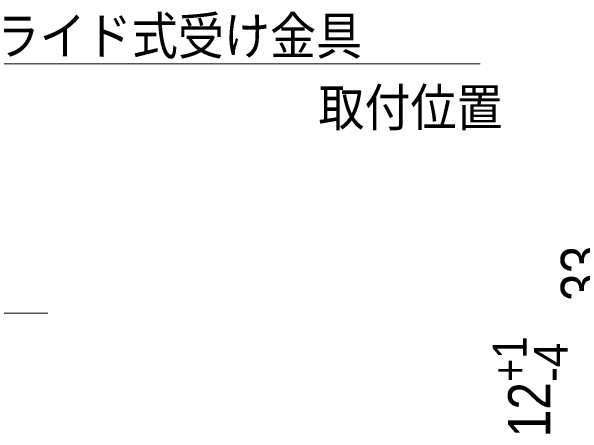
# Model space of a CAD drawing. Units: millimetres, scale not verified. Extents: x -6062 to 6062, y -3045 to 3045.
# Drawn here: x -1451 to -955.8, y 245.5 to 611.7 of the extents above; entities that cross this region are included whole.
import ezdxf
from ezdxf.enums import TextEntityAlignment as Align

# ---------------------------------------------------------------- set-up
doc = ezdxf.new("R2010")
doc.units = ezdxf.units.MM
doc.header["$LTSCALE"] = 20
for name, color, linetype, lineweight in [('0-0_2寸法-3', 7, 'Continuous', 9), ('0-1_3一般', 7, 'Continuous', 9), ('0-3_2寸法-2', 7, 'Continuous', 9)]:
    doc.layers.add(name, color=color, linetype=linetype, lineweight=lineweight)
doc.styles.add('ＭＳ ゴシック', font='')
doc.styles.add('ＭＳ Ｐゴシック', font='')
doc.styles.get('ＭＳ ゴシック').set_extended_font_data('MS Gothic')
doc.styles.get('ＭＳ Ｐゴシック').set_extended_font_data('MS PGothic')

# ---------------------------------------------------------------- blocks, each defined once
blk = doc.blocks.new('グループ-27')
at = {"layer": '0-0_2寸法-3'}
blk.add_line((5360, 11322.7), (14857.8, 11322.7), dxfattribs=at)
at = {"layer": '0-0_2寸法-3', "style": 'ＭＳ ゴシック', "width": 0.9}
for s, p in [('スライド式受け金具', (5620.6, 11289.3)), ('\u3000\u3000\u3000\u3000\u3000\u3000\u3000\u3000取付位置', (5659.2, 10047.7))]:
    blk.add_text(s, height=650.9, dxfattribs=at).set_placement(p, align=Align.BOTTOM_LEFT)
blk = doc.blocks.new('グループ-63')
at = {"layer": '0-1_3一般'}
blk.add_line((7360, 7000), (-60560, 7000), dxfattribs=at)
blk = doc.blocks.new('グループ-64')
at = {"layer": '0-1_3一般'}
blk.add_blockref('グループ-63', (0, 0), dxfattribs=at)

msp = doc.modelspace()

# ---------------------------------------------------------------- block references
at = {"layer": '0-0_2寸法-3', "xscale": 0.05, "yscale": 0.05}
msp.add_blockref('グループ-27', (-1787.5, 0), dxfattribs=at)
at = {"layer": '0-1_3一般', "xscale": 0.05, "yscale": 0.05}
msp.add_blockref('グループ-64', (-1787.5, 0), dxfattribs=at)

# ---------------------------------------------------------------- texts
at = {"layer": '0-3_2寸法-2', "style": 'ＭＳ Ｐゴシック', "width": 0.9}
for s, height, p in [('33', 36.66, (-927.02, 360.41)), ('+1', 29.33, (-995.51, 290.33)), ('12', 36.66, (-972.68, 242.23))]:
    msp.add_text(s, height=height, rotation=90, dxfattribs=at).set_placement(p, align=Align.BOTTOM_LEFT)
at = {"layer": '0-3_2寸法-2', "style": 'ＭＳ Ｐゴシック'}
msp.add_text('-4', height=29.33, rotation=90, dxfattribs=at).set_placement((-959.89, 290.33), align=Align.BOTTOM_LEFT)

doc.saveas('drawing.dxf')
